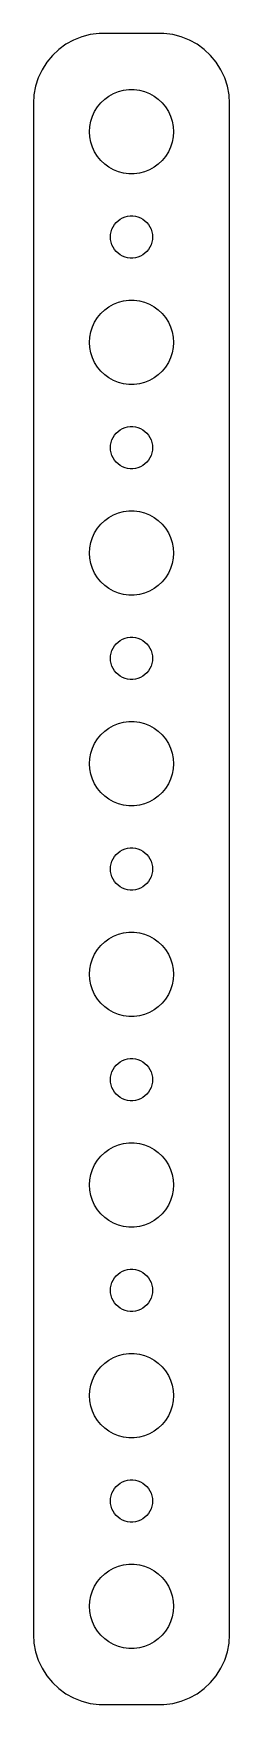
# Model space of a CAD drawing. Extents: x -7 to 7, y -59 to 59.
import ezdxf

# ---------------------------------------------------------------- set-up
doc = ezdxf.new("R2010")
doc.units = 0
doc.layers.get('0').update_dxf_attribs({"linetype": 'CONTINUOUS'})

msp = doc.modelspace()

# ---------------------------------------------------------------- linework, layer by layer
for points in [[(2, -59.4901), (2.31395, -59.4901), (2.93691, -59.4114), (3.54508, -59.2553), (4.1289, -59.0241), (4.67913, -58.7216), (5.18712, -58.3526), (5.64484, -57.9227), (6.04508, -57.4389), (6.38153, -56.9088), (6.64888, -56.3406), (6.84292, -55.7434), (6.96057, -55.1267), (7, -54.5), (7, 54.5), (6.96057, 55.1267), (6.84292, 55.7434), (6.64888, 56.3406), (6.38153, 56.9088), (6.04508, 57.4389), (5.64484, 57.9227), (5.18712, 58.3526), (4.67913, 58.7216), (4.1289, 59.0241), (3.54508, 59.2553), (2.93691, 59.4114), (2.31395, 59.4901), (2, 59.4901), (2, 59.497), (-2, 59.497), (-2, 59.4901), (-2.31395, 59.4901), (-2.93691, 59.4114), (-3.54508, 59.2553), (-4.1289, 59.0241), (-4.67913, 58.7216), (-5.18712, 58.3526), (-5.64484, 57.9227), (-6.04508, 57.4389), (-6.38153, 56.9088), (-6.64888, 56.3406), (-6.84292, 55.7434), (-6.96057, 55.1267), (-7, 54.5), (-7, -54.5), (-6.96057, -55.1267), (-6.84292, -55.7434), (-6.64888, -56.3406), (-6.38153, -56.9088), (-6.04508, -57.4389), (-5.64484, -57.9227), (-5.18712, -58.3526), (-4.67913, -58.7216), (-4.1289, -59.0241), (-3.54508, -59.2553), (-2.93691, -59.4114), (-2.31395, -59.4901), (-2, -59.4901), (-2, -59.497), (2, -59.497)], [(-0.188372, 49.5059), (-0.562144, 49.5531), (-0.927051, 49.6468), (-1.27734, 49.7855), (-1.60748, 49.967), (-1.91227, 50.1885), (-2.18691, 50.4464), (-2.42705, 50.7366), (-2.62892, 51.0547), (-2.78933, 51.3956), (-2.90575, 51.7539), (-2.97634, 52.124), (-3, 52.5), (-2.97634, 52.876), (-2.90575, 53.2461), (-2.78933, 53.6044), (-2.62892, 53.9453), (-2.42705, 54.2634), (-2.18691, 54.5536), (-1.91227, 54.8115), (-1.60748, 55.033), (-1.27734, 55.2145), (-0.927051, 55.3532), (-0.562144, 55.4469), (-0.188372, 55.4941), (0.188372, 55.4941), (0.562144, 55.4469), (0.927051, 55.3532), (1.27734, 55.2145), (1.60748, 55.033), (1.91227, 54.8115), (2.18691, 54.5536), (2.42705, 54.2634), (2.62892, 53.9453), (2.78933, 53.6044), (2.90575, 53.2461), (2.97634, 52.876), (3, 52.5), (2.97634, 52.124), (2.90575, 51.7539), (2.78933, 51.3956), (2.62892, 51.0547), (2.42705, 50.7366), (2.18691, 50.4464), (1.91227, 50.1885), (1.60748, 49.967), (1.27734, 49.7855), (0.927051, 49.6468), (0.562144, 49.5531), (0.188372, 49.5059)], [(-0.094186, 43.503), (-0.281072, 43.5266), (-0.463525, 43.5734), (-0.638669, 43.6428), (-0.80374, 43.7335), (-0.956136, 43.8442), (-1.09345, 43.9732), (-1.21353, 44.1183), (-1.31446, 44.2774), (-1.39466, 44.4478), (-1.45287, 44.627), (-1.48817, 44.812), (-1.5, 45), (-1.48817, 45.188), (-1.45287, 45.373), (-1.39466, 45.5522), (-1.31446, 45.7226), (-1.21353, 45.8817), (-1.09345, 46.0268), (-0.956136, 46.1558), (-0.80374, 46.2665), (-0.638669, 46.3572), (-0.463525, 46.4266), (-0.281072, 46.4734), (-0.094186, 46.497), (0.094186, 46.497), (0.281072, 46.4734), (0.463525, 46.4266), (0.638669, 46.3572), (0.80374, 46.2665), (0.956136, 46.1558), (1.09345, 46.0268), (1.21353, 45.8817), (1.31446, 45.7226), (1.39466, 45.5522), (1.45287, 45.373), (1.48817, 45.188), (1.5, 45), (1.48817, 44.812), (1.45287, 44.627), (1.39466, 44.4478), (1.31446, 44.2774), (1.21353, 44.1183), (1.09345, 43.9732), (0.956136, 43.8442), (0.80374, 43.7335), (0.638669, 43.6428), (0.463525, 43.5734), (0.281072, 43.5266), (0.094186, 43.503)], [(-0.188372, 34.5059), (-0.562144, 34.5531), (-0.927051, 34.6468), (-1.27734, 34.7855), (-1.60748, 34.967), (-1.91227, 35.1885), (-2.18691, 35.4464), (-2.42705, 35.7366), (-2.62892, 36.0547), (-2.78933, 36.3956), (-2.90575, 36.7539), (-2.97634, 37.124), (-3, 37.5), (-2.97634, 37.876), (-2.90575, 38.2461), (-2.78933, 38.6044), (-2.62892, 38.9453), (-2.42705, 39.2634), (-2.18691, 39.5536), (-1.91227, 39.8115), (-1.60748, 40.033), (-1.27734, 40.2145), (-0.927051, 40.3532), (-0.562144, 40.4469), (-0.188372, 40.4941), (0.188372, 40.4941), (0.562144, 40.4469), (0.927051, 40.3532), (1.27734, 40.2145), (1.60748, 40.033), (1.91227, 39.8115), (2.18691, 39.5536), (2.42705, 39.2634), (2.62892, 38.9453), (2.78933, 38.6044), (2.90575, 38.2461), (2.97634, 37.876), (3, 37.5), (2.97634, 37.124), (2.90575, 36.7539), (2.78933, 36.3956), (2.62892, 36.0547), (2.42705, 35.7366), (2.18691, 35.4464), (1.91227, 35.1885), (1.60748, 34.967), (1.27734, 34.7855), (0.927051, 34.6468), (0.562144, 34.5531), (0.188372, 34.5059)], [(-0.094186, 28.503), (-0.281072, 28.5266), (-0.463525, 28.5734), (-0.638669, 28.6428), (-0.80374, 28.7335), (-0.956136, 28.8442), (-1.09345, 28.9732), (-1.21353, 29.1183), (-1.31446, 29.2774), (-1.39466, 29.4478), (-1.45287, 29.627), (-1.48817, 29.812), (-1.5, 30), (-1.48817, 30.188), (-1.45287, 30.373), (-1.39466, 30.5522), (-1.31446, 30.7226), (-1.21353, 30.8817), (-1.09345, 31.0268), (-0.956136, 31.1558), (-0.80374, 31.2665), (-0.638669, 31.3572), (-0.463525, 31.4266), (-0.281072, 31.4734), (-0.094186, 31.497), (0.094186, 31.497), (0.281072, 31.4734), (0.463525, 31.4266), (0.638669, 31.3572), (0.80374, 31.2665), (0.956136, 31.1558), (1.09345, 31.0268), (1.21353, 30.8817), (1.31446, 30.7226), (1.39466, 30.5522), (1.45287, 30.373), (1.48817, 30.188), (1.5, 30), (1.48817, 29.812), (1.45287, 29.627), (1.39466, 29.4478), (1.31446, 29.2774), (1.21353, 29.1183), (1.09345, 28.9732), (0.956136, 28.8442), (0.80374, 28.7335), (0.638669, 28.6428), (0.463525, 28.5734), (0.281072, 28.5266), (0.094186, 28.503)], [(-0.188372, 19.5059), (-0.562144, 19.5531), (-0.927051, 19.6468), (-1.27734, 19.7855), (-1.60748, 19.967), (-1.91227, 20.1885), (-2.18691, 20.4464), (-2.42705, 20.7366), (-2.62892, 21.0547), (-2.78933, 21.3956), (-2.90575, 21.7539), (-2.97634, 22.124), (-3, 22.5), (-2.97634, 22.876), (-2.90575, 23.2461), (-2.78933, 23.6044), (-2.62892, 23.9453), (-2.42705, 24.2634), (-2.18691, 24.5536), (-1.91227, 24.8115), (-1.60748, 25.033), (-1.27734, 25.2145), (-0.927051, 25.3532), (-0.562144, 25.4469), (-0.188372, 25.4941), (0.188372, 25.4941), (0.562144, 25.4469), (0.927051, 25.3532), (1.27734, 25.2145), (1.60748, 25.033), (1.91227, 24.8115), (2.18691, 24.5536), (2.42705, 24.2634), (2.62892, 23.9453), (2.78933, 23.6044), (2.90575, 23.2461), (2.97634, 22.876), (3, 22.5), (2.97634, 22.124), (2.90575, 21.7539), (2.78933, 21.3956), (2.62892, 21.0547), (2.42705, 20.7366), (2.18691, 20.4464), (1.91227, 20.1885), (1.60748, 19.967), (1.27734, 19.7855), (0.927051, 19.6468), (0.562144, 19.5531), (0.188372, 19.5059)], [(-0.094186, 13.503), (-0.281072, 13.5266), (-0.463525, 13.5734), (-0.638669, 13.6428), (-0.80374, 13.7335), (-0.956136, 13.8442), (-1.09345, 13.9732), (-1.21353, 14.1183), (-1.31446, 14.2774), (-1.39466, 14.4478), (-1.45287, 14.627), (-1.48817, 14.812), (-1.5, 15), (-1.48817, 15.188), (-1.45287, 15.373), (-1.39466, 15.5522), (-1.31446, 15.7226), (-1.21353, 15.8817), (-1.09345, 16.0268), (-0.956136, 16.1558), (-0.80374, 16.2665), (-0.638669, 16.3572), (-0.463525, 16.4266), (-0.281072, 16.4734), (-0.094186, 16.497), (0.094186, 16.497), (0.281072, 16.4734), (0.463525, 16.4266), (0.638669, 16.3572), (0.80374, 16.2665), (0.956136, 16.1558), (1.09345, 16.0268), (1.21353, 15.8817), (1.31446, 15.7226), (1.39466, 15.5522), (1.45287, 15.373), (1.48817, 15.188), (1.5, 15), (1.48817, 14.812), (1.45287, 14.627), (1.39466, 14.4478), (1.31446, 14.2774), (1.21353, 14.1183), (1.09345, 13.9732), (0.956136, 13.8442), (0.80374, 13.7335), (0.638669, 13.6428), (0.463525, 13.5734), (0.281072, 13.5266), (0.094186, 13.503)], [(-0.188372, 4.50592), (-0.562144, 4.55314), (-0.927051, 4.64683), (-1.27734, 4.78552), (-1.60748, 4.96702), (-1.91227, 5.18846), (-2.18691, 5.44636), (-2.42705, 5.73664), (-2.62892, 6.05474), (-2.78933, 6.39563), (-2.90575, 6.75393), (-2.97634, 7.124), (-3, 7.5), (-2.97634, 7.876), (-2.90575, 8.24607), (-2.78933, 8.60437), (-2.62892, 8.94526), (-2.42705, 9.26336), (-2.18691, 9.55364), (-1.91227, 9.81154), (-1.60748, 10.033), (-1.27734, 10.2145), (-0.927051, 10.3532), (-0.562144, 10.4469), (-0.188372, 10.4941), (0.188372, 10.4941), (0.562144, 10.4469), (0.927051, 10.3532), (1.27734, 10.2145), (1.60748, 10.033), (1.91227, 9.81154), (2.18691, 9.55364), (2.42705, 9.26336), (2.62892, 8.94526), (2.78933, 8.60437), (2.90575, 8.24607), (2.97634, 7.876), (3, 7.5), (2.97634, 7.124), (2.90575, 6.75393), (2.78933, 6.39563), (2.62892, 6.05474), (2.42705, 5.73664), (2.18691, 5.44636), (1.91227, 5.18846), (1.60748, 4.96702), (1.27734, 4.78552), (0.927051, 4.64683), (0.562144, 4.55314), (0.188372, 4.50592)], [(-0.094186, -1.49704), (-0.281072, -1.47343), (-0.463525, -1.42658), (-0.638669, -1.35724), (-0.80374, -1.26649), (-0.956136, -1.15577), (-1.09345, -1.02682), (-1.21353, -0.881678), (-1.31446, -0.722631), (-1.39466, -0.552187), (-1.45287, -0.373035), (-1.48817, -0.188), (-1.5, 0), (-1.48817, 0.188), (-1.45287, 0.373035), (-1.39466, 0.552187), (-1.31446, 0.722631), (-1.21353, 0.881678), (-1.09345, 1.02682), (-0.956136, 1.15577), (-0.80374, 1.26649), (-0.638669, 1.35724), (-0.463525, 1.42658), (-0.281072, 1.47343), (-0.094186, 1.49704), (0.094186, 1.49704), (0.281072, 1.47343), (0.463525, 1.42658), (0.638669, 1.35724), (0.80374, 1.26649), (0.956136, 1.15577), (1.09345, 1.02682), (1.21353, 0.881678), (1.31446, 0.722631), (1.39466, 0.552187), (1.45287, 0.373035), (1.48817, 0.188), (1.5, 0), (1.48817, -0.188), (1.45287, -0.373035), (1.39466, -0.552187), (1.31446, -0.722631), (1.21353, -0.881678), (1.09345, -1.02682), (0.956136, -1.15577), (0.80374, -1.26649), (0.638669, -1.35724), (0.463525, -1.42658), (0.281072, -1.47343), (0.094186, -1.49704)], [(-0.188372, -10.4941), (-0.562144, -10.4469), (-0.927051, -10.3532), (-1.27734, -10.2145), (-1.60748, -10.033), (-1.91227, -9.81154), (-2.18691, -9.55364), (-2.42705, -9.26336), (-2.62892, -8.94526), (-2.78933, -8.60437), (-2.90575, -8.24607), (-2.97634, -7.876), (-3, -7.5), (-2.97634, -7.124), (-2.90575, -6.75393), (-2.78933, -6.39563), (-2.62892, -6.05474), (-2.42705, -5.73664), (-2.18691, -5.44636), (-1.91227, -5.18846), (-1.60748, -4.96702), (-1.27734, -4.78552), (-0.927051, -4.64683), (-0.562144, -4.55314), (-0.188372, -4.50592), (0.188372, -4.50592), (0.562144, -4.55314), (0.927051, -4.64683), (1.27734, -4.78552), (1.60748, -4.96702), (1.91227, -5.18846), (2.18691, -5.44636), (2.42705, -5.73664), (2.62892, -6.05474), (2.78933, -6.39563), (2.90575, -6.75393), (2.97634, -7.124), (3, -7.5), (2.97634, -7.876), (2.90575, -8.24607), (2.78933, -8.60437), (2.62892, -8.94526), (2.42705, -9.26336), (2.18691, -9.55364), (1.91227, -9.81154), (1.60748, -10.033), (1.27734, -10.2145), (0.927051, -10.3532), (0.562144, -10.4469), (0.188372, -10.4941)], [(-0.094186, -16.497), (-0.281072, -16.4734), (-0.463525, -16.4266), (-0.638669, -16.3572), (-0.80374, -16.2665), (-0.956136, -16.1558), (-1.09345, -16.0268), (-1.21353, -15.8817), (-1.31446, -15.7226), (-1.39466, -15.5522), (-1.45287, -15.373), (-1.48817, -15.188), (-1.5, -15), (-1.48817, -14.812), (-1.45287, -14.627), (-1.39466, -14.4478), (-1.31446, -14.2774), (-1.21353, -14.1183), (-1.09345, -13.9732), (-0.956136, -13.8442), (-0.80374, -13.7335), (-0.638669, -13.6428), (-0.463525, -13.5734), (-0.281072, -13.5266), (-0.094186, -13.503), (0.094186, -13.503), (0.281072, -13.5266), (0.463525, -13.5734), (0.638669, -13.6428), (0.80374, -13.7335), (0.956136, -13.8442), (1.09345, -13.9732), (1.21353, -14.1183), (1.31446, -14.2774), (1.39466, -14.4478), (1.45287, -14.627), (1.48817, -14.812), (1.5, -15), (1.48817, -15.188), (1.45287, -15.373), (1.39466, -15.5522), (1.31446, -15.7226), (1.21353, -15.8817), (1.09345, -16.0268), (0.956136, -16.1558), (0.80374, -16.2665), (0.638669, -16.3572), (0.463525, -16.4266), (0.281072, -16.4734), (0.094186, -16.497)], [(-0.188372, -25.4941), (-0.562144, -25.4469), (-0.927051, -25.3532), (-1.27734, -25.2145), (-1.60748, -25.033), (-1.91227, -24.8115), (-2.18691, -24.5536), (-2.42705, -24.2634), (-2.62892, -23.9453), (-2.78933, -23.6044), (-2.90575, -23.2461), (-2.97634, -22.876), (-3, -22.5), (-2.97634, -22.124), (-2.90575, -21.7539), (-2.78933, -21.3956), (-2.62892, -21.0547), (-2.42705, -20.7366), (-2.18691, -20.4464), (-1.91227, -20.1885), (-1.60748, -19.967), (-1.27734, -19.7855), (-0.927051, -19.6468), (-0.562144, -19.5531), (-0.188372, -19.5059), (0.188372, -19.5059), (0.562144, -19.5531), (0.927051, -19.6468), (1.27734, -19.7855), (1.60748, -19.967), (1.91227, -20.1885), (2.18691, -20.4464), (2.42705, -20.7366), (2.62892, -21.0547), (2.78933, -21.3956), (2.90575, -21.7539), (2.97634, -22.124), (3, -22.5), (2.97634, -22.876), (2.90575, -23.2461), (2.78933, -23.6044), (2.62892, -23.9453), (2.42705, -24.2634), (2.18691, -24.5536), (1.91227, -24.8115), (1.60748, -25.033), (1.27734, -25.2145), (0.927051, -25.3532), (0.562144, -25.4469), (0.188372, -25.4941)], [(-0.094186, -31.497), (-0.281072, -31.4734), (-0.463525, -31.4266), (-0.638669, -31.3572), (-0.80374, -31.2665), (-0.956136, -31.1558), (-1.09345, -31.0268), (-1.21353, -30.8817), (-1.31446, -30.7226), (-1.39466, -30.5522), (-1.45287, -30.373), (-1.48817, -30.188), (-1.5, -30), (-1.48817, -29.812), (-1.45287, -29.627), (-1.39466, -29.4478), (-1.31446, -29.2774), (-1.21353, -29.1183), (-1.09345, -28.9732), (-0.956136, -28.8442), (-0.80374, -28.7335), (-0.638669, -28.6428), (-0.463525, -28.5734), (-0.281072, -28.5266), (-0.094186, -28.503), (0.094186, -28.503), (0.281072, -28.5266), (0.463525, -28.5734), (0.638669, -28.6428), (0.80374, -28.7335), (0.956136, -28.8442), (1.09345, -28.9732), (1.21353, -29.1183), (1.31446, -29.2774), (1.39466, -29.4478), (1.45287, -29.627), (1.48817, -29.812), (1.5, -30), (1.48817, -30.188), (1.45287, -30.373), (1.39466, -30.5522), (1.31446, -30.7226), (1.21353, -30.8817), (1.09345, -31.0268), (0.956136, -31.1558), (0.80374, -31.2665), (0.638669, -31.3572), (0.463525, -31.4266), (0.281072, -31.4734), (0.094186, -31.497)], [(-0.188372, -40.4941), (-0.562144, -40.4469), (-0.927051, -40.3532), (-1.27734, -40.2145), (-1.60748, -40.033), (-1.91227, -39.8115), (-2.18691, -39.5536), (-2.42705, -39.2634), (-2.62892, -38.9453), (-2.78933, -38.6044), (-2.90575, -38.2461), (-2.97634, -37.876), (-3, -37.5), (-2.97634, -37.124), (-2.90575, -36.7539), (-2.78933, -36.3956), (-2.62892, -36.0547), (-2.42705, -35.7366), (-2.18691, -35.4464), (-1.91227, -35.1885), (-1.60748, -34.967), (-1.27734, -34.7855), (-0.927051, -34.6468), (-0.562144, -34.5531), (-0.188372, -34.5059), (0.188372, -34.5059), (0.562144, -34.5531), (0.927051, -34.6468), (1.27734, -34.7855), (1.60748, -34.967), (1.91227, -35.1885), (2.18691, -35.4464), (2.42705, -35.7366), (2.62892, -36.0547), (2.78933, -36.3956), (2.90575, -36.7539), (2.97634, -37.124), (3, -37.5), (2.97634, -37.876), (2.90575, -38.2461), (2.78933, -38.6044), (2.62892, -38.9453), (2.42705, -39.2634), (2.18691, -39.5536), (1.91227, -39.8115), (1.60748, -40.033), (1.27734, -40.2145), (0.927051, -40.3532), (0.562144, -40.4469), (0.188372, -40.4941)], [(-0.094186, -46.497), (-0.281072, -46.4734), (-0.463525, -46.4266), (-0.638669, -46.3572), (-0.80374, -46.2665), (-0.956136, -46.1558), (-1.09345, -46.0268), (-1.21353, -45.8817), (-1.31446, -45.7226), (-1.39466, -45.5522), (-1.45287, -45.373), (-1.48817, -45.188), (-1.5, -45), (-1.48817, -44.812), (-1.45287, -44.627), (-1.39466, -44.4478), (-1.31446, -44.2774), (-1.21353, -44.1183), (-1.09345, -43.9732), (-0.956136, -43.8442), (-0.80374, -43.7335), (-0.638669, -43.6428), (-0.463525, -43.5734), (-0.281072, -43.5266), (-0.094186, -43.503), (0.094186, -43.503), (0.281072, -43.5266), (0.463525, -43.5734), (0.638669, -43.6428), (0.80374, -43.7335), (0.956136, -43.8442), (1.09345, -43.9732), (1.21353, -44.1183), (1.31446, -44.2774), (1.39466, -44.4478), (1.45287, -44.627), (1.48817, -44.812), (1.5, -45), (1.48817, -45.188), (1.45287, -45.373), (1.39466, -45.5522), (1.31446, -45.7226), (1.21353, -45.8817), (1.09345, -46.0268), (0.956136, -46.1558), (0.80374, -46.2665), (0.638669, -46.3572), (0.463525, -46.4266), (0.281072, -46.4734), (0.094186, -46.497)], [(-0.188372, -55.4941), (-0.562144, -55.4469), (-0.927051, -55.3532), (-1.27734, -55.2145), (-1.60748, -55.033), (-1.91227, -54.8115), (-2.18691, -54.5536), (-2.42705, -54.2634), (-2.62892, -53.9453), (-2.78933, -53.6044), (-2.90575, -53.2461), (-2.97634, -52.876), (-3, -52.5), (-2.97634, -52.124), (-2.90575, -51.7539), (-2.78933, -51.3956), (-2.62892, -51.0547), (-2.42705, -50.7366), (-2.18691, -50.4464), (-1.91227, -50.1885), (-1.60748, -49.967), (-1.27734, -49.7855), (-0.927051, -49.6468), (-0.562144, -49.5531), (-0.188372, -49.5059), (0.188372, -49.5059), (0.562144, -49.5531), (0.927051, -49.6468), (1.27734, -49.7855), (1.60748, -49.967), (1.91227, -50.1885), (2.18691, -50.4464), (2.42705, -50.7366), (2.62892, -51.0547), (2.78933, -51.3956), (2.90575, -51.7539), (2.97634, -52.124), (3, -52.5), (2.97634, -52.876), (2.90575, -53.2461), (2.78933, -53.6044), (2.62892, -53.9453), (2.42705, -54.2634), (2.18691, -54.5536), (1.91227, -54.8115), (1.60748, -55.033), (1.27734, -55.2145), (0.927051, -55.3532), (0.562144, -55.4469), (0.188372, -55.4941)]]:
    msp.add_lwpolyline(points, close=True)

doc.saveas('drawing.dxf')
